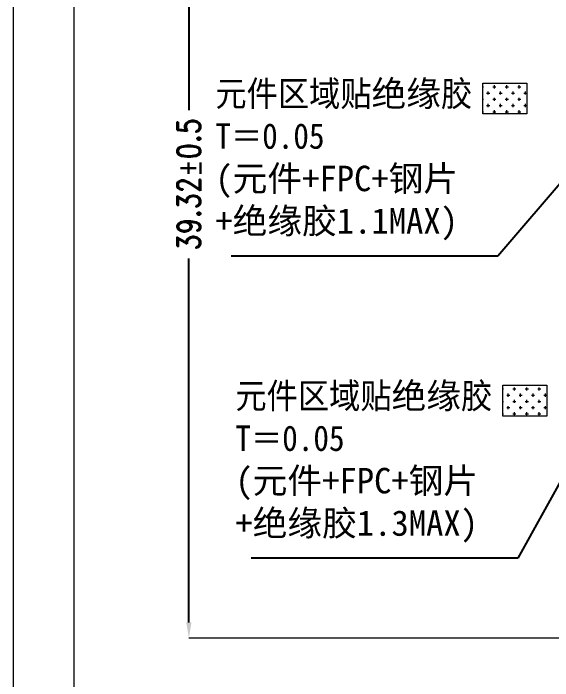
# Model space of a CAD drawing. Header units: millimetres. Extents: x 2674 to 3449, y -296 to 185.
# Drawn here: x 3209.82 to 3237.37, y -206.07 to -171.99 of the extents above; entities that cross this region are included whole.
import ezdxf

# ---------------------------------------------------------------- set-up
doc = ezdxf.new("R2010")
doc.units = ezdxf.units.MM
doc.layers.get('Defpoints').update_dxf_attribs({"lineweight": 5})
for name, color, linetype, lineweight in [('DIM', 3, 'Continuous', 5), ('TAPE', 90, 'Continuous', 5), ('图框', 7, 'Continuous', 5)]:
    doc.layers.add(name, color=color, linetype=linetype, lineweight=lineweight)
doc.styles.add('RD', font='ROMAND.shx', dxfattribs={"width": 0.8})
doc.styles.add('STYLE1', font='SimSun.ttf', dxfattribs={"width": 0.9})
doc.dimstyles.new('DIM', dxfattribs={"dimtxt": 0.8, "dimasz": 0.8, "dimexe": 0, "dimexo": 0.5, "dimgap": 0.11, "dimtad": 0, "dimzin": 1, "dimdsep": 46, "dimtxsty": 'RD', "dimcen": 0, "dimclrd": 256, "dimclre": 256, "dimclrt": 256, "dimadec": 0, "dimazin": 0, "dimtm": 1e-09, "dimtfac": 1, "dimtofl": 0, "dimtmove": 0, "dimatfit": 3, "dimfxl": 1, "dimlwe": -1, "dimarcsym": 0})

# ---------------------------------------------------------------- blocks, each defined once
blk = doc.blocks.new('*D258')
at = {"layer": 'Defpoints', "color": 0, "lineweight": 5, "transparency": 16777216}
for p in [(3218.785, -164.577), (3245.244, -164.577), (3251.596, -203.899)]:
    blk.add_point(p, dxfattribs=at)
at = {"layer": 'DIM', "transparency": 16777216}
for p, q in [((3244.744, -164.577), (3218.785, -164.577)), ((3251.096, -203.899), (3218.785, -203.899))]:
    blk.add_line(p, q, dxfattribs=at)
at = {"layer": 'DIM', "lineweight": -2, "transparency": 16777216}
for p, q in [((3218.785, -165.377), (3218.785, -176.927)), ((3218.785, -203.099), (3218.785, -184.507))]:
    blk.add_line(p, q, dxfattribs=at)
at = {"layer": 'DIM', "lineweight": 5, "transparency": 16777216}
for points in [[(3218.651, -165.377), (3218.918, -165.377), (3218.785, -164.577)], [(3218.651, -203.099), (3218.918, -203.099), (3218.785, -203.899)]]:
    blk.add_solid(points, dxfattribs=at)
at = {"layer": 'DIM', "lineweight": 5, "transparency": 16777216, "insert": (3218.785, -180.717), "char_height": 1.2, "attachment_point": 5, "rotation": 90, "style": 'RD'}
blk.add_mtext('39.32±0.5', dxfattribs=at)

msp = doc.modelspace()

# ---------------------------------------------------------------- hatches: boundary and pattern name
at = {"layer": 'TAPE', "lineweight": 5}
h = msp.add_hatch(dxfattribs=at)
h.set_pattern_fill('CROSS', color=32, scale=0.05)
h.set_pattern_definition([(0, (439.04345, -843.76092), (0.3175, 0.3175), [0.15875, -0.47625]), (90, (439.12283, -843.8403), (-0.3175, 0.3175), [0.15875, -0.47625])])
h.paths.add_polyline_path([(3233.807, -175.5534), (3236.0418, -175.5534), (3236.0418, -177.1279), (3233.807, -177.1279)])
h = msp.add_hatch(dxfattribs=at)
h.set_pattern_fill('CROSS', color=32, scale=0.05)
h.set_pattern_definition([(0, (440.06683, -859.1945), (0.3175, 0.3175), [0.15875, -0.47625]), (90, (440.1462, -859.27386), (-0.3175, 0.3175), [0.15875, -0.47625])])
h.paths.add_polyline_path([(3234.8304, -190.9869), (3237.0652, -190.9869), (3237.0652, -192.5615), (3234.8304, -192.5615)])

# ---------------------------------------------------------------- linework, layer by layer
at = {"layer": 'TAPE', "color": 32, "lineweight": 5}
for points in [[(3233.807, -175.5534), (3236.0418, -175.5534), (3236.0418, -177.1279), (3233.807, -177.1279)], [(3234.8304, -190.9869), (3237.0652, -190.9869), (3237.0652, -192.5615), (3234.8304, -192.5615)]]:
    msp.add_lwpolyline(points, close=True, dxfattribs=at)
at = {"layer": '图框', "color": 7, "linetype": 'ByBlock', "lineweight": 5, "ltscale": 0.55}
for p, q in [((3209.8166, -248.4554), (3209.8166, -78.4719)), ((3212.9258, -245.3462), (3212.9258, -82.1107))]:
    msp.add_line(p, q, dxfattribs=at)

# ---------------------------------------------------------------- texts
at = {"layer": 'DIM', "lineweight": 5, "char_height": 1.05, "attachment_point": 4, "style": 'STYLE1'}
for s, insert in [('{\\fNSimSun|b0|i0|c134|p49;\\H1.238x;\\C3;元件区域贴\\fSimSun|b0|i0|c134|p2;\\W1;绝缘\\fNSimSun|b0|i0|c134|p49;\\W0.9;胶\\PT＝0.05\\P\\fSimSun|b0|i0|c134|p2;\\W1;(元件+FPC+钢片\\P+绝缘胶1.1MAX)\\P\\fNSimSun|b0|i0|c134|p49;\\H0.8076x;\\W0.9; }', (3220.1378, -180.4697)), ('{\\fNSimSun|b0|i0|c134|p49;\\H1.238x;\\C3;元件区域贴\\fSimSun|b0|i0|c134|p2;\\W1;绝缘\\fNSimSun|b0|i0|c134|p49;\\W0.9;胶\\PT＝0.05\\P\\fSimSun|b0|i0|c134|p2;\\W1;(元件+FPC+钢片\\P+绝缘胶1.3MAX)\\P\\fNSimSun|b0|i0|c134|p49;\\H0.8076x;\\W0.9; }', (3221.1612, -195.9033))]:
    msp.add_mtext(s, dxfattribs=dict(at, insert=insert))

# ---------------------------------------------------------------- dimensions: what is measured, and where the dimension line sits
at = {"layer": 'DIM', "lineweight": 5}
dim = msp.add_linear_dim(base=(3218.7847, -164.5772), p1=(3251.5958, -203.8987), p2=(3245.2441, -164.5772), angle=90, dimstyle='DIM', override={"dimtxt": 1.2, "dimtol": 1, "dimtp": 0.5, "dimtm": 0.5, "dimfxl": 0.8, "dimarcsym": 1}, dxfattribs=at)
dim.commit()
dim.dimension.update_dxf_attribs({"geometry": '*D258', "text_midpoint": (3218.7847, -180.7172), "dimtype": 160})

# ---------------------------------------------------------------- leaders
for points in [[(3247.339, -169.523), (3234.5639, -184.3856), (3220.946, -184.3856)], [(3242.021, -188.1722), (3235.5873, -199.8192), (3221.9693, -199.8192)]]:
    msp.add_leader(points, dimstyle='DIM', override={"dimfxl": 1.25}, dxfattribs=at)

doc.saveas('drawing.dxf')
